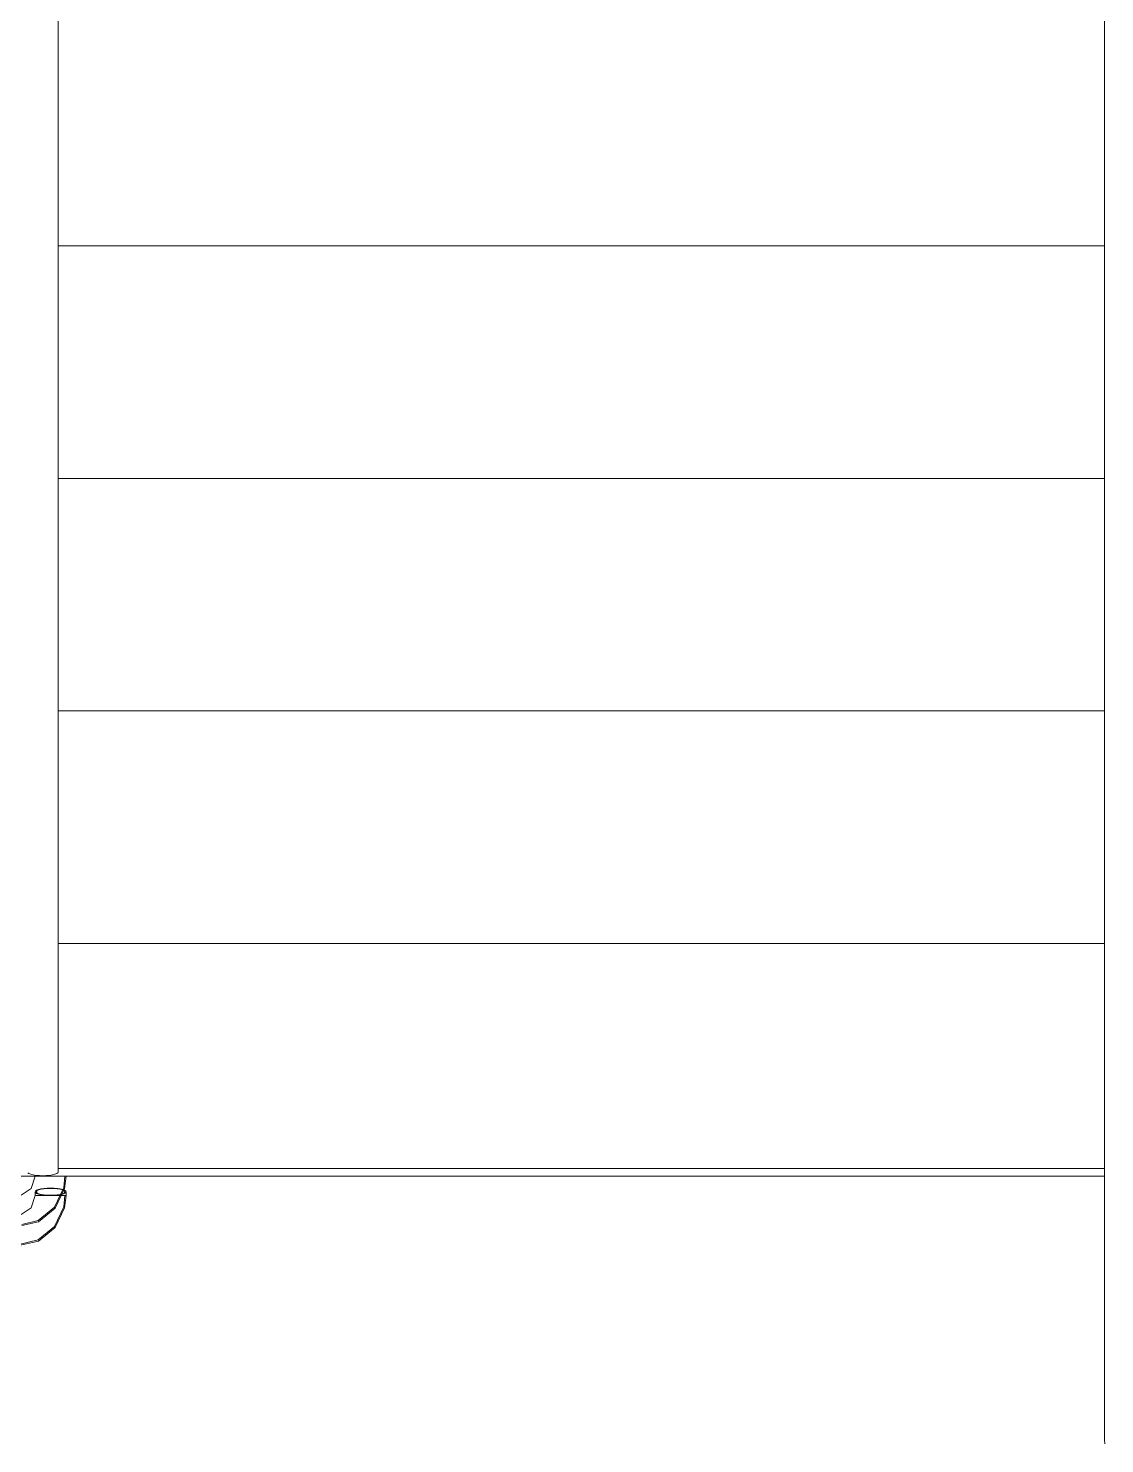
# Model space of a CAD drawing. Header units: millimetres. Extents: x -537608 to 253996, y -217170 to 186033.
# Drawn here: x -266410 to -265021, y -4946 to -3120 of the extents above; entities that cross this region are included whole.
import ezdxf

# ---------------------------------------------------------------- set-up
doc = ezdxf.new("R2010")
doc.units = ezdxf.units.MM
doc.layers.add('PDF _Геометрия', color=7, linetype='Continuous')

msp = doc.modelspace()

# ---------------------------------------------------------------- linework, layer by layer
at = {"layer": 'PDF _Геометрия', "lineweight": 9}
for p, q in [((-265021.3503, -20.6017), (-265021.3503, -4940.6031)), ((-266371.349, -4595.3779), (-266371.349, -705.9345)), ((-266410.8482, -4596.4286), (-266409.3691, -4597.4276)), ((-266409.3691, -4597.4276), (-266406.9858, -4598.3232)), ((-266406.9858, -4598.3232), (-266403.8188, -4599.0703)), ((-266401.3042, -4600.657), (-266406.4799, -4616.5587)), ((-266403.8188, -4599.0703), (-266400.0275, -4599.6322)), ((-266401.2611, -4600.657), (-266401.3042, -4600.657)), ((-266401.3042, -4600.657), (-266400.9231, -4600.657)), ((-266400.2384, -4600.657), (-266401.2611, -4600.657)), ((-266400.9231, -4600.657), (-266399.2503, -4600.657)), ((-266398.3266, -4600.657), (-266400.2384, -4600.657)), ((-266400.0275, -4599.6322), (-266395.8012, -4599.981)), ((-266399.4526, -4600.657), (-266399.8036, -4600.657)), ((-266399.8036, -4600.657), (-266399.7648, -4600.657)), ((-266399.7648, -4600.657), (-266398.8175, -4600.657)), ((-266397.9046, -4600.657), (-266399.4526, -4600.657)), ((-266399.2503, -4600.657), (-266396.3524, -4600.657)), ((-266398.8175, -4600.657), (-266396.6774, -4600.657)), ((-266395.5644, -4600.657), (-266398.3266, -4600.657)), ((-266395.2242, -4600.657), (-266397.9046, -4600.657)), ((-266396.6774, -4600.657), (-266393.4911, -4600.657)), ((-266396.3524, -4600.657), (-266392.4297, -4600.657)), ((-266395.8012, -4599.981), (-266391.3489, -4600.0994)), ((-266392.0874, -4600.657), (-266395.5644, -4600.657)), ((-266391.5965, -4600.657), (-266395.2242, -4600.657)), ((-266393.4911, -4600.657), (-266389.4715, -4600.657)), ((-266392.4297, -4600.657), (-266387.7492, -4600.657)), ((-266388.07, -4600.657), (-266392.0874, -4600.657)), ((-266387.2669, -4600.657), (-266391.5965, -4600.657)), ((-266391.3489, -4600.0994), (-266386.8987, -4599.981)), ((-266389.4715, -4600.657), (-266384.8975, -4600.657)), ((-266383.7145, -4600.657), (-266388.07, -4600.657)), ((-266387.7492, -4600.657), (-266383.3727, -4600.657)), ((-266382.5304, -4600.657), (-266387.2669, -4600.657)), ((-266386.8987, -4599.981), (-266382.6714, -4599.6322)), ((-266384.8975, -4600.657), (-266380.0782, -4600.657)), ((-266379.2364, -4600.657), (-266383.7145, -4600.657)), ((-266383.3727, -4600.657), (-266378.8941, -4600.657)), ((-266382.6714, -4599.6322), (-266378.8801, -4599.0703)), ((-266377.711, -4600.657), (-266382.5304, -4600.657)), ((-266380.0782, -4600.657), (-266375.3427, -4600.657)), ((-266374.8594, -4600.657), (-266379.2364, -4600.657)), ((-266378.8941, -4600.657), (-266374.5376, -4600.657)), ((-266378.8801, -4599.0703), (-266375.713, -4598.3232)), ((-266373.136, -4600.657), (-266377.711, -4600.657)), ((-266375.713, -4598.3232), (-266373.3297, -4597.4276)), ((-266375.3427, -4600.657), (-266371.0132, -4600.657)), ((-266370.1778, -4600.657), (-266374.8594, -4600.657)), ((-266374.5376, -4600.657), (-266370.5212, -4600.657)), ((-266373.3297, -4597.4276), (-266371.8507, -4596.4286)), ((-266369.118, -4600.657), (-266373.136, -4600.657)), ((-266371.8507, -4596.4286), (-266371.349, -4595.3779)), ((-266371.0132, -4600.657), (-266367.3844, -4600.657)), ((-266370.5212, -4600.657), (-266367.0442, -4600.657)), ((-266366.2562, -4600.657), (-266370.1778, -4600.657)), ((-266365.9311, -4600.657), (-266369.118, -4600.657)), ((-266367.3844, -4600.657), (-266364.705, -4600.657)), ((-266367.0442, -4600.657), (-266364.2819, -4600.657)), ((-266363.3595, -4600.657), (-266366.2562, -4600.657)), ((-266363.7911, -4600.657), (-266365.9311, -4600.657)), ((-266364.705, -4600.657), (-266363.1571, -4600.657)), ((-266364.4197, -4615.1657), (-266362.8045, -4600.657)), ((-266364.2819, -4600.657), (-266362.3712, -4600.657)), ((-266362.8454, -4600.657), (-266363.7911, -4600.657)), ((-266361.6855, -4600.657), (-266363.3595, -4600.657)), ((-266363.192, -4616.5071), (-266361.3045, -4600.657)), ((-266363.1571, -4600.657), (-266362.805, -4600.657)), ((-266362.805, -4600.657), (-266362.8454, -4600.657)), ((-266362.3712, -4600.657), (-266361.3491, -4600.657)), ((-266361.306, -4600.657), (-266361.6855, -4600.657)), ((-266361.3491, -4600.657), (-266361.306, -4600.657)), ((-266406.4799, -4616.5587), (-266419.3007, -4625.1296)), ((-266400.8025, -4619.8851), (-266399.3234, -4618.8882)), ((-266400.8025, -4619.8851), (-266399.3234, -4618.8882)), ((-266399.3234, -4618.8882), (-266396.9401, -4617.9926)), ((-266399.3234, -4618.8882), (-266396.9401, -4617.9926)), ((-266396.5289, -4618.4555), (-266398.6022, -4619.3877)), ((-266396.5289, -4618.4555), (-266398.6022, -4619.3877)), ((-266396.9401, -4617.9926), (-266393.7753, -4617.2455)), ((-266396.9401, -4617.9926), (-266393.7753, -4617.2455)), ((-266393.5729, -4617.6675), (-266396.5289, -4618.4555)), ((-266393.5729, -4617.6675), (-266396.5289, -4618.4555)), ((-266393.7753, -4617.2455), (-266389.9818, -4616.6814)), ((-266389.9022, -4617.069), (-266393.5729, -4617.6675)), ((-266389.9818, -4616.6814), (-266385.7544, -4616.3327)), ((-266389.9818, -4616.6814), (-266385.7544, -4616.3327)), ((-266385.7318, -4616.6965), (-266389.9022, -4617.069)), ((-266385.7318, -4616.6965), (-266389.9022, -4617.069)), ((-266385.7544, -4616.3327), (-266381.3043, -4616.2142)), ((-266385.7544, -4616.3327), (-266381.3043, -4616.2142)), ((-266381.3043, -4616.5695), (-266385.7318, -4616.6965)), ((-266381.3043, -4616.5695), (-266385.7318, -4616.6965)), ((-266381.3043, -4616.2142), (-266376.8542, -4616.3327)), ((-266381.3043, -4616.2142), (-266376.8542, -4616.3327)), ((-266376.8762, -4616.6965), (-266381.3043, -4616.5695)), ((-266376.8762, -4616.6965), (-266381.3043, -4616.5695)), ((-266372.7065, -4617.069), (-266376.8762, -4616.6965)), ((-266376.8542, -4616.3327), (-266372.6268, -4616.6814)), ((-266376.3009, -4640.4716), (-266364.4197, -4615.1657)), ((-266375.5457, -4641.942), (-266363.192, -4616.5071)), ((-266369.0362, -4617.6675), (-266372.7065, -4617.069)), ((-266372.6268, -4616.6814), (-266368.8349, -4617.2455)), ((-266372.6268, -4616.6814), (-266368.8349, -4617.2455)), ((-266366.0786, -4618.4555), (-266369.0362, -4617.6675)), ((-266366.0786, -4618.4555), (-266369.0362, -4617.6675)), ((-266368.8349, -4617.2455), (-266365.6669, -4617.9926)), ((-266368.8349, -4617.2455), (-266365.6669, -4617.9926)), ((-266364.0064, -4619.3877), (-266366.0786, -4618.4555)), ((-266364.0064, -4619.3877), (-266366.0786, -4618.4555)), ((-266365.6669, -4617.9926), (-266363.2852, -4618.8882)), ((-266365.6669, -4617.9926), (-266363.2852, -4618.8882)), ((-266363.2852, -4618.8882), (-266361.8061, -4619.8851)), ((-266363.2852, -4618.8882), (-266361.8061, -4619.8851)), ((-266401.3042, -4625.6571), (-266406.4799, -4641.5588)), ((-266401.3042, -4620.9357), (-266400.8025, -4619.8851)), ((-266401.3042, -4620.9357), (-266400.8025, -4619.8851)), ((-266401.3042, -4625.6571), (-266401.3042, -4620.9357)), ((-266401.3042, -4620.9357), (-266401.3042, -4625.6571)), ((-266400.8025, -4621.9863), (-266401.3042, -4620.9357)), ((-266400.8025, -4621.9863), (-266401.3042, -4620.9357)), ((-266401.2611, -4625.6571), (-266401.3042, -4625.6571)), ((-266401.3042, -4625.6571), (-266400.9231, -4625.6571)), ((-266400.6238, -4625.6571), (-266401.3042, -4625.6571)), ((-266401.3042, -4625.6571), (-266400.6238, -4625.6571)), ((-266400.6238, -4625.6571), (-266401.3042, -4625.6571)), ((-266401.3042, -4625.6571), (-266400.6238, -4625.6571)), ((-266400.2384, -4625.6571), (-266401.2611, -4625.6571)), ((-266400.9231, -4625.6571), (-266399.2503, -4625.6571)), ((-266399.3234, -4622.9853), (-266400.8025, -4621.9863)), ((-266399.3234, -4622.9853), (-266400.8025, -4621.9863)), ((-266398.6259, -4625.6571), (-266400.6238, -4625.6571)), ((-266400.6238, -4625.6571), (-266398.6259, -4625.6571)), ((-266398.6259, -4625.6571), (-266400.6238, -4625.6571)), ((-266400.6238, -4625.6571), (-266398.6259, -4625.6571)), ((-266398.3266, -4625.6571), (-266400.2384, -4625.6571)), ((-266399.6701, -4620.4104), (-266399.8036, -4620.9357)), ((-266399.6701, -4620.4104), (-266399.8036, -4620.9357)), ((-266399.8036, -4620.9357), (-266399.6701, -4621.4631)), ((-266399.8036, -4620.9357), (-266399.6701, -4621.4631)), ((-266399.4526, -4625.6571), (-266399.8036, -4625.6571)), ((-266399.8036, -4625.6571), (-266399.7648, -4625.6571)), ((-266399.1749, -4625.6571), (-266399.8036, -4625.6571)), ((-266399.8036, -4625.6571), (-266399.1749, -4625.6571)), ((-266399.1749, -4625.6571), (-266399.8036, -4625.6571)), ((-266399.8036, -4625.6571), (-266399.1749, -4625.6571)), ((-266399.7648, -4625.6571), (-266398.8175, -4625.6571)), ((-266398.6022, -4619.3877), (-266399.6701, -4620.4104)), ((-266398.6022, -4619.3877), (-266399.6701, -4620.4104)), ((-266399.6701, -4621.4631), (-266398.6022, -4622.4836)), ((-266399.6701, -4621.4631), (-266398.6022, -4622.4836)), ((-266397.9046, -4625.6571), (-266399.4526, -4625.6571)), ((-266396.9401, -4623.8788), (-266399.3234, -4622.9853)), ((-266396.9401, -4623.8788), (-266399.3234, -4622.9853)), ((-266399.2503, -4625.6571), (-266396.3524, -4625.6571)), ((-266397.3255, -4625.6571), (-266399.1749, -4625.6571)), ((-266399.1749, -4625.6571), (-266397.3255, -4625.6571)), ((-266397.3255, -4625.6571), (-266399.1749, -4625.6571)), ((-266399.1749, -4625.6571), (-266397.3255, -4625.6571)), ((-266398.8175, -4625.6571), (-266396.6774, -4625.6571)), ((-266395.446, -4625.6571), (-266398.6259, -4625.6571)), ((-266398.6259, -4625.6571), (-266395.446, -4625.6571)), ((-266395.446, -4625.6571), (-266398.6259, -4625.6571)), ((-266398.6259, -4625.6571), (-266395.446, -4625.6571)), ((-266398.6022, -4622.4836), (-266396.5289, -4623.4158)), ((-266398.6022, -4622.4836), (-266396.5289, -4623.4158)), ((-266395.5644, -4625.6571), (-266398.3266, -4625.6571)), ((-266395.2242, -4625.6571), (-266397.9046, -4625.6571)), ((-266394.3867, -4625.6571), (-266397.3255, -4625.6571)), ((-266397.3255, -4625.6571), (-266394.3867, -4625.6571)), ((-266394.3867, -4625.6571), (-266397.3255, -4625.6571)), ((-266397.3255, -4625.6571), (-266394.3867, -4625.6571)), ((-266393.7753, -4624.628), (-266396.9401, -4623.8788)), ((-266393.7753, -4624.628), (-266396.9401, -4623.8788)), ((-266396.6774, -4625.6571), (-266393.4911, -4625.6571)), ((-266396.5289, -4623.4158), (-266393.5729, -4624.2039)), ((-266396.5289, -4623.4158), (-266393.5729, -4624.2039)), ((-266396.3524, -4625.6571), (-266392.4297, -4625.6571)), ((-266392.0874, -4625.6571), (-266395.5644, -4625.6571)), ((-266391.3037, -4625.6571), (-266395.446, -4625.6571)), ((-266395.446, -4625.6571), (-266391.3037, -4625.6571)), ((-266391.3037, -4625.6571), (-266395.446, -4625.6571)), ((-266395.446, -4625.6571), (-266391.3037, -4625.6571)), ((-266391.5965, -4625.6571), (-266395.2242, -4625.6571)), ((-266390.5544, -4625.6571), (-266394.3867, -4625.6571)), ((-266394.3867, -4625.6571), (-266390.5544, -4625.6571)), ((-266390.5544, -4625.6571), (-266394.3867, -4625.6571)), ((-266394.3867, -4625.6571), (-266390.5544, -4625.6571)), ((-266389.9818, -4625.1899), (-266393.7753, -4624.628)), ((-266389.9818, -4625.1899), (-266393.7753, -4624.628)), ((-266393.5729, -4624.2039), (-266389.9022, -4624.8024)), ((-266393.5729, -4624.2039), (-266389.9022, -4624.8024)), ((-266393.4911, -4625.6571), (-266389.4715, -4625.6571)), ((-266392.4297, -4625.6571), (-266387.7492, -4625.6571)), ((-266388.07, -4625.6571), (-266392.0874, -4625.6571)), ((-266387.2669, -4625.6571), (-266391.5965, -4625.6571)), ((-266386.4811, -4625.6571), (-266391.3037, -4625.6571)), ((-266391.3037, -4625.6571), (-266386.4811, -4625.6571)), ((-266386.4811, -4625.6571), (-266391.3037, -4625.6571)), ((-266391.3037, -4625.6571), (-266386.4811, -4625.6571)), ((-266386.0919, -4625.6571), (-266390.5544, -4625.6571)), ((-266390.5544, -4625.6571), (-266386.0919, -4625.6571)), ((-266386.0919, -4625.6571), (-266390.5544, -4625.6571)), ((-266390.5544, -4625.6571), (-266386.0919, -4625.6571)), ((-266385.7544, -4625.5387), (-266389.9818, -4625.1899)), ((-266385.7544, -4625.5387), (-266389.9818, -4625.1899)), ((-266389.9022, -4624.8024), (-266385.7318, -4625.177)), ((-266389.9022, -4624.8024), (-266385.7318, -4625.177)), ((-266389.4715, -4625.6571), (-266384.8975, -4625.6571)), ((-266383.7145, -4625.6571), (-266388.07, -4625.6571)), ((-266387.7492, -4625.6571), (-266383.3727, -4625.6571)), ((-266382.5304, -4625.6571), (-266387.2669, -4625.6571)), ((-266381.3043, -4625.6571), (-266386.4811, -4625.6571)), ((-266386.4811, -4625.6571), (-266381.3043, -4625.6571)), ((-266381.3043, -4625.6571), (-266386.4811, -4625.6571)), ((-266386.4811, -4625.6571), (-266381.3043, -4625.6571)), ((-266381.3043, -4625.6571), (-266386.0919, -4625.6571)), ((-266386.0919, -4625.6571), (-266381.3043, -4625.6571)), ((-266381.3043, -4625.6571), (-266386.0919, -4625.6571)), ((-266386.0919, -4625.6571), (-266381.3043, -4625.6571)), ((-266381.3043, -4625.6571), (-266385.7544, -4625.5387)), ((-266381.3043, -4625.6571), (-266385.7544, -4625.5387)), ((-266385.7318, -4625.177), (-266381.3043, -4625.304)), ((-266385.7318, -4625.177), (-266381.3043, -4625.304)), ((-266384.8975, -4625.6571), (-266380.0782, -4625.6571)), ((-266379.2364, -4625.6571), (-266383.7145, -4625.6571)), ((-266383.3727, -4625.6571), (-266378.8941, -4625.6571)), ((-266377.711, -4625.6571), (-266382.5304, -4625.6571)), ((-266381.3043, -4625.304), (-266376.8762, -4625.177)), ((-266381.3043, -4625.304), (-266376.8762, -4625.177)), ((-266376.8542, -4625.5387), (-266381.3043, -4625.6571)), ((-266376.8542, -4625.5387), (-266381.3043, -4625.6571)), ((-266381.3043, -4625.6571), (-266376.1269, -4625.6571)), ((-266376.1269, -4625.6571), (-266381.3043, -4625.6571)), ((-266381.3043, -4625.6571), (-266376.5161, -4625.6571)), ((-266376.5161, -4625.6571), (-266381.3043, -4625.6571)), ((-266376.5161, -4625.6571), (-266381.3043, -4625.6571)), ((-266381.3043, -4625.6571), (-266376.1269, -4625.6571)), ((-266376.1269, -4625.6571), (-266381.3043, -4625.6571)), ((-266381.3043, -4625.6571), (-266376.5161, -4625.6571)), ((-266380.0782, -4625.6571), (-266375.3427, -4625.6571)), ((-266374.8594, -4625.6571), (-266379.2364, -4625.6571)), ((-266378.8941, -4625.6571), (-266374.5376, -4625.6571)), ((-266373.136, -4625.6571), (-266377.711, -4625.6571)), ((-266376.8762, -4625.177), (-266372.7065, -4624.8024)), ((-266376.8762, -4625.177), (-266372.7065, -4624.8024)), ((-266372.6268, -4625.1899), (-266376.8542, -4625.5387)), ((-266372.6268, -4625.1899), (-266376.8542, -4625.5387)), ((-266376.5161, -4625.6571), (-266372.0536, -4625.6571)), ((-266372.0536, -4625.6571), (-266376.5161, -4625.6571)), ((-266376.5161, -4625.6571), (-266372.0536, -4625.6571)), ((-266376.1269, -4625.6571), (-266371.3038, -4625.6571)), ((-266371.3038, -4625.6571), (-266376.1269, -4625.6571)), ((-266371.3038, -4625.6571), (-266376.1269, -4625.6571)), ((-266375.3427, -4625.6571), (-266371.0132, -4625.6571)), ((-266370.1778, -4625.6571), (-266374.8594, -4625.6571)), ((-266374.5376, -4625.6571), (-266370.5212, -4625.6571)), ((-266369.118, -4625.6571), (-266373.136, -4625.6571)), ((-266372.7065, -4624.8024), (-266369.0362, -4624.2039)), ((-266372.7065, -4624.8024), (-266369.0362, -4624.2039)), ((-266368.8349, -4624.628), (-266372.6268, -4625.1899)), ((-266368.8349, -4624.628), (-266372.6268, -4625.1899)), ((-266372.0536, -4625.6571), (-266368.223, -4625.6571)), ((-266368.223, -4625.6571), (-266372.0536, -4625.6571)), ((-266372.0536, -4625.6571), (-266368.223, -4625.6571)), ((-266368.223, -4625.6571), (-266372.0536, -4625.6571)), ((-266371.3038, -4625.6571), (-266367.1626, -4625.6571)), ((-266367.1626, -4625.6571), (-266371.3038, -4625.6571)), ((-266371.3038, -4625.6571), (-266367.1626, -4625.6571)), ((-266367.1626, -4625.6571), (-266371.3038, -4625.6571)), ((-266371.0132, -4625.6571), (-266367.3844, -4625.6571)), ((-266370.5212, -4625.6571), (-266367.0442, -4625.6571)), ((-266366.2562, -4625.6571), (-266370.1778, -4625.6571)), ((-266365.9311, -4625.6571), (-266369.118, -4625.6571)), ((-266369.0362, -4624.2039), (-266366.0786, -4623.4158)), ((-266369.0362, -4624.2039), (-266366.0786, -4623.4158)), ((-266365.6669, -4623.8788), (-266368.8349, -4624.628)), ((-266365.6669, -4623.8788), (-266368.8349, -4624.628)), ((-266368.223, -4625.6571), (-266365.2831, -4625.6571)), ((-266365.2831, -4625.6571), (-266368.223, -4625.6571)), ((-266368.223, -4625.6571), (-266365.2831, -4625.6571)), ((-266365.2831, -4625.6571), (-266368.223, -4625.6571)), ((-266367.3844, -4625.6571), (-266364.705, -4625.6571)), ((-266367.1626, -4625.6571), (-266363.9838, -4625.6571)), ((-266363.9838, -4625.6571), (-266367.1626, -4625.6571)), ((-266367.1626, -4625.6571), (-266363.9838, -4625.6571)), ((-266363.9838, -4625.6571), (-266367.1626, -4625.6571)), ((-266367.0442, -4625.6571), (-266364.2819, -4625.6571)), ((-266363.3595, -4625.6571), (-266366.2562, -4625.6571)), ((-266366.0786, -4623.4158), (-266364.0064, -4622.4836)), ((-266366.0786, -4623.4158), (-266364.0064, -4622.4836)), ((-266363.7911, -4625.6571), (-266365.9311, -4625.6571)), ((-266363.2852, -4622.9853), (-266365.6669, -4623.8788)), ((-266363.2852, -4622.9853), (-266365.6669, -4623.8788)), ((-266365.2831, -4625.6571), (-266363.4348, -4625.6571)), ((-266363.4348, -4625.6571), (-266365.2831, -4625.6571)), ((-266365.2831, -4625.6571), (-266363.4348, -4625.6571)), ((-266363.4348, -4625.6571), (-266365.2831, -4625.6571)), ((-266364.705, -4625.6571), (-266363.1571, -4625.6571)), ((-266364.4197, -4640.1658), (-266362.8045, -4625.6571)), ((-266364.2819, -4625.6571), (-266362.3712, -4625.6571)), ((-266362.9396, -4620.4104), (-266364.0064, -4619.3877)), ((-266362.9396, -4620.4104), (-266364.0064, -4619.3877)), ((-266364.0064, -4622.4836), (-266362.9396, -4621.4631)), ((-266364.0064, -4622.4836), (-266362.9396, -4621.4631)), ((-266363.9838, -4625.6571), (-266361.9858, -4625.6571)), ((-266361.9858, -4625.6571), (-266363.9838, -4625.6571)), ((-266363.9838, -4625.6571), (-266361.9858, -4625.6571)), ((-266361.9858, -4625.6571), (-266363.9838, -4625.6571)), ((-266362.8454, -4625.6571), (-266363.7911, -4625.6571)), ((-266363.4348, -4625.6571), (-266362.8045, -4625.6571)), ((-266362.8045, -4625.6571), (-266363.4348, -4625.6571)), ((-266363.4348, -4625.6571), (-266362.8045, -4625.6571)), ((-266362.8045, -4625.6571), (-266363.4348, -4625.6571)), ((-266361.6855, -4625.6571), (-266363.3595, -4625.6571)), ((-266361.8061, -4621.9863), (-266363.2852, -4622.9853)), ((-266361.8061, -4621.9863), (-266363.2852, -4622.9853)), ((-266363.192, -4641.5072), (-266361.3045, -4625.6571)), ((-266363.1571, -4625.6571), (-266362.805, -4625.6571)), ((-266362.8045, -4620.9357), (-266362.9396, -4620.4104)), ((-266362.8045, -4620.9357), (-266362.9396, -4620.4104)), ((-266362.9396, -4621.4631), (-266362.8045, -4620.9357)), ((-266362.9396, -4621.4631), (-266362.8045, -4620.9357)), ((-266362.805, -4625.6571), (-266362.8454, -4625.6571)), ((-266362.3712, -4625.6571), (-266361.3491, -4625.6571)), ((-266361.9858, -4625.6571), (-266361.3045, -4625.6571)), ((-266361.3045, -4625.6571), (-266361.9858, -4625.6571)), ((-266361.9858, -4625.6571), (-266361.3045, -4625.6571)), ((-266361.3045, -4625.6571), (-266361.9858, -4625.6571)), ((-266361.8061, -4619.8851), (-266361.3045, -4620.9357)), ((-266361.8061, -4619.8851), (-266361.3045, -4620.9357)), ((-266361.3045, -4620.9357), (-266361.8061, -4621.9863)), ((-266361.3045, -4620.9357), (-266361.8061, -4621.9863)), ((-266361.306, -4625.6571), (-266361.6855, -4625.6571)), ((-266361.3491, -4625.6571), (-266361.306, -4625.6571)), ((-266361.3045, -4625.6571), (-266361.3045, -4620.9357)), ((-266361.3045, -4620.9357), (-266361.3045, -4625.6571)), ((-266406.4799, -4641.5588), (-266419.3007, -4650.1298)), ((-266397.4698, -4657.9105), (-266376.3009, -4640.4716)), ((-266397.1167, -4659.4089), (-266375.5457, -4641.942)), ((-266376.3009, -4665.4717), (-266364.4197, -4640.1658)), ((-266375.5457, -4666.9421), (-266363.192, -4641.5072)), ((-266418.5429, -4662.8903), (-266397.4698, -4657.9105)), ((-266418.347, -4664.3608), (-266397.1167, -4659.4089)), ((-266397.4698, -4682.9106), (-266376.3009, -4665.4717)), ((-266397.1167, -4684.409), (-266375.5457, -4666.9421)), ((-266423.9038, -4689.1574), (-266397.4698, -4682.9106)), ((-266423.9038, -4690.658), (-266397.1167, -4684.409)), ((-265021.3503, -4940.6031), (-265020.6672, -4945.7799))]:
    msp.add_line(p, q, dxfattribs=at)
at = {"layer": 'PDF _Геометрия', "color": 253, "lineweight": 9, "true_color": 0xaaaaaa}
for p, q in [((-266371.8507, -3400.6562), (-265021.3503, -3400.6562)), ((-265021.3503, -3400.6562), (-266371.8507, -3400.6562)), ((-266371.8507, -3700.6575), (-265021.3503, -3700.6575)), ((-265021.3503, -3700.6575), (-266371.8507, -3700.6575)), ((-266371.6564, -4000.6566), (-265021.3503, -4000.6566)), ((-265021.3503, -4000.6566), (-266371.6564, -4000.6566)), ((-266371.8507, -4300.6578), (-265021.3503, -4300.6578)), ((-265021.3503, -4300.6578), (-266371.8507, -4300.6578)), ((-265021.3503, -4600.657), (-266461.3501, -4600.657))]:
    msp.add_line(p, q, dxfattribs=at)
at = {"layer": 'PDF _Геометрия', "color": 9, "lineweight": 9, "true_color": 0xc0c0c0}
for p, q in [((-265021.3503, -4600.657), (-266481.3489, -4600.657)), ((-265021.3503, -4590.6565), (-266371.8507, -4590.6565))]:
    msp.add_line(p, q, dxfattribs=at)

doc.saveas('drawing.dxf')
